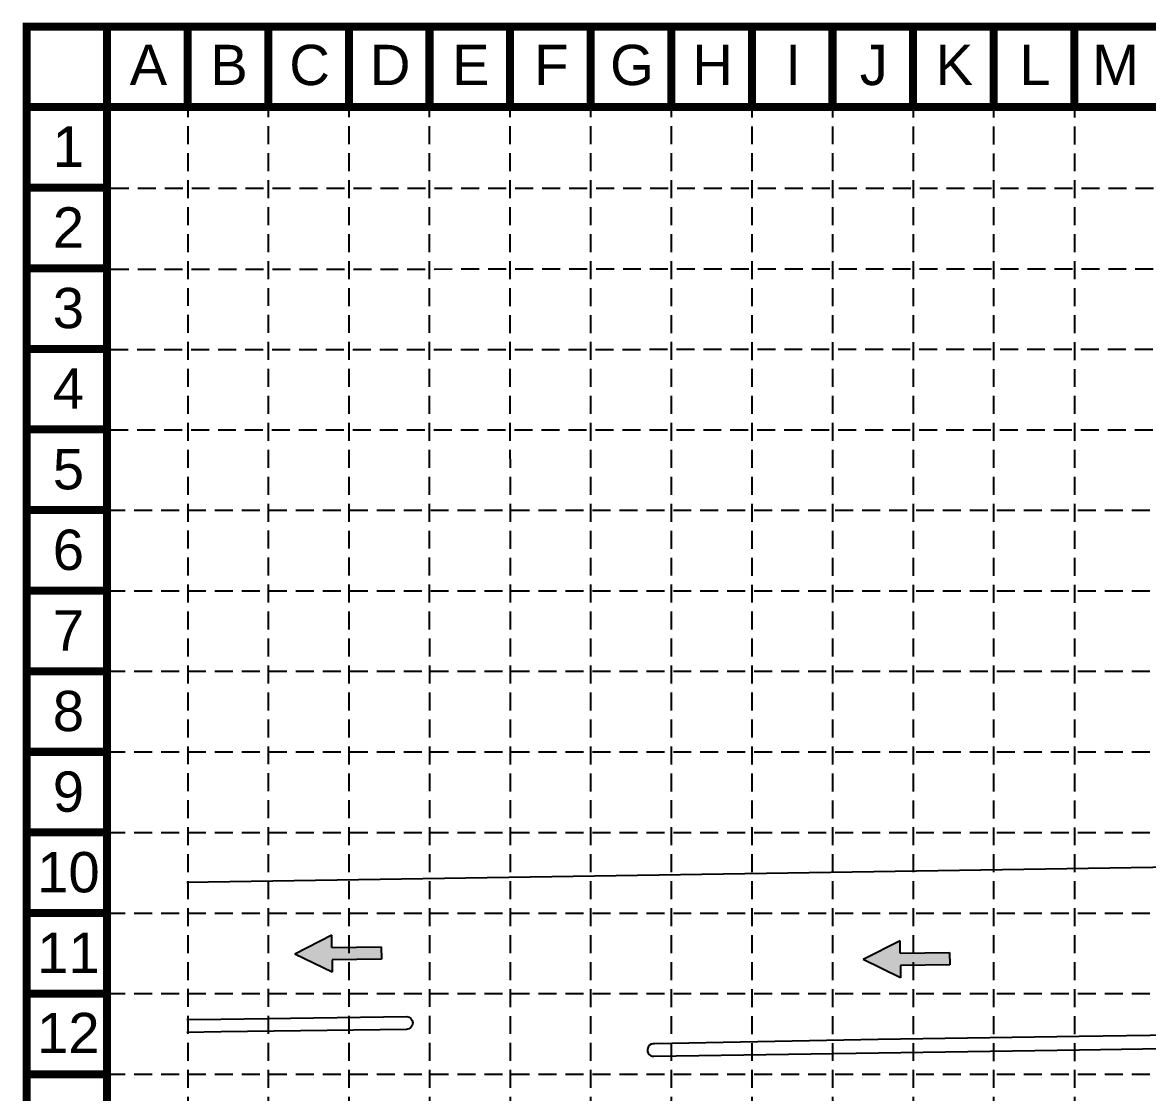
# Model space of a CAD drawing. Extents: x 5513 to 6525, y 3862 to 5479.
# Drawn here: x 5513.3 to 5865.4, y 5144 to 5478.9 of the extents above; entities that cross this region are included whole.
import ezdxf
from ezdxf.enums import TextEntityAlignment as Align

# ---------------------------------------------------------------- set-up
doc = ezdxf.new("R2010")
doc.units = 0
doc.header["$LTSCALE"] = 50
doc.header["$MEASUREMENT"] = 0
doc.linetypes.add('HIDDEN', pattern=[0.375, 0.25, -0.125])
for name, color, linetype in [('BASE', 7, 'Continuous'), ('C-WTRC-FLOW-N', 7, 'Continuous'), ('GRID', 254, 'HIDDEN'), ('v-pave-back-e', 6, 'Continuous'), ('v-prop-adjn', 2, 'Continuous')]:
    doc.layers.add(name, color=color, linetype=linetype)
doc.styles.get("Standard").update_dxf_attribs({"font": 'ARIAL.TTF'})

# ---------------------------------------------------------------- blocks, each defined once
blk = doc.blocks.new('tf')
for p, q in [((0.0358, 0.1557), (-0.0842, 0.0957)), ((0.0358, 0.1157), (0.0358, 0.1557)), ((0.0358, 0.1157), (0.1958, 0.1157)), ((0.1958, 0.1157), (0.1958, 0.0757)), ((0.0358, 0.0357), (-0.0842, 0.0957)), ((0.0358, 0.0757), (0.0358, 0.0357)), ((0.1958, 0.0757), (0.0358, 0.0757))]:
    blk.add_line(p, q)
for points in [[(0.0358, 0.1557), (0.0358, 0.0357), (-0.0842, 0.0957), (0.0358, 0.0357)], [(0.1958, 0.0757), (0.1958, 0.1157), (0.0358, 0.0757), (0.0358, 0.1157)]]:
    blk.add_solid(points)

msp = doc.modelspace()

# ---------------------------------------------------------------- linework, layer by layer
at = {"layer": 'BASE', "color": 9}
msp.add_line((5539.82, 5452.43), (6498.25, 5452.43), dxfattribs=at)
at = {"layer": 'BASE', "const_width": 2.52}
for points in [[(5539.82, 5477.65), (5514.6, 5477.65)], [(5539.82, 5477.65), (5539.82, 5452.43)], [(5565.04, 5477.65), (5565.04, 5452.43)], [(5590.27, 5477.65), (5590.27, 5452.43)], [(5615.49, 5477.65), (5615.49, 5452.43)], [(5640.71, 5477.65), (5640.71, 5452.43)], [(5665.93, 5477.65), (5665.93, 5452.43)], [(5691.15, 5477.65), (5691.15, 5452.43)], [(5716.38, 5477.65), (5716.38, 5452.43)], [(5741.6, 5477.65), (5741.6, 5452.43)], [(5766.82, 5477.65), (5766.82, 5452.43)], [(5792.04, 5477.65), (5792.04, 5452.43)], [(5817.26, 5477.65), (5817.26, 5452.43)], [(5842.48, 5477.65), (5842.48, 5452.43)], [(5539.82, 5452.43), (5514.6, 5452.43)], [(5539.82, 5427.21), (5514.6, 5427.21)], [(5539.82, 5401.99), (5514.6, 5401.99)], [(5539.82, 5376.77), (5514.6, 5376.77)], [(5539.82, 5351.55), (5514.6, 5351.55)], [(5539.82, 5326.32), (5514.6, 5326.32)], [(5539.82, 5301.1), (5514.6, 5301.1)], [(5539.82, 5275.88), (5514.6, 5275.88)], [(5539.82, 5250.66), (5514.6, 5250.66)], [(5539.82, 5225.44), (5514.6, 5225.44)], [(5539.82, 5200.21), (5514.6, 5200.21)], [(5539.82, 5174.99), (5514.6, 5174.99)], [(5539.82, 5149.77), (5514.6, 5149.77)]]:
    msp.add_lwpolyline(points, dxfattribs=at)
for points in [[(6523.47, 3863.46), (6523.47, 5477.65), (5514.6, 5477.65), (5514.6, 3863.46)], [(6498.25, 3888.68), (6498.25, 5452.43), (5539.82, 5452.43), (5539.82, 3888.68)]]:
    msp.add_lwpolyline(points, close=True, dxfattribs=at)
at = {"layer": 'GRID', "color": 253, "linetype": 'HIDDEN', "ltscale": 0.45}
for p, q in [((5565.27, 3989.57), (5565.14, 5451.48)), ((5590.6, 3989.57), (5590.29, 5451.47)), ((5615.75, 3989.56), (5615.52, 5451.41)), ((5641.11, 3989.56), (5640.71, 5451.37)), ((5666.1, 3989.55), (5665.99, 5451.56)), ((5691.16, 3989.55), (5691.24, 5451.52)), ((5716.58, 3989.55), (5716.44, 5451.42)), ((5741.89, 3989.54), (5741.63, 5451.44)), ((5766.91, 3989.54), (5766.91, 5451.43)), ((5792.2, 3989.54), (5792.17, 5451.42)), ((5817.27, 3989.53), (5817.32, 5451.42)), ((5842.5, 3989.53), (5842.65, 5451.39)), ((5540.97, 5427.04), (6497.84, 5427.17)), ((5540.95, 5401.75), (6497.84, 5401.94)), ((5540.81, 5376.6), (6498.25, 5376.77)), ((5540.77, 5351.4), (6498.25, 5351.55)), ((5539.82, 5326.32), (6498.25, 5326.32)), ((5539.82, 5301.1), (6498.25, 5301.1)), ((5539.82, 5275.88), (6498.25, 5275.88)), ((5539.82, 5250.66), (6498.25, 5250.66)), ((5539.82, 5225.44), (6498.25, 5225.44)), ((5539.82, 5200.21), (6498.25, 5200.21)), ((5539.82, 5174.99), (6498.25, 5174.99)), ((5539.82, 5149.77), (6498.25, 5149.77))]:
    msp.add_line(p, q, dxfattribs=at)
at = {"layer": 'v-pave-back-e', "color": 7}
for points in [[(5564.72, 5166.85), (5575.38, 5167.02), (5633.58, 5167.88, -0.919637), (5633.53, 5163.79), (5575.48, 5163.01), (5564.72, 5162.84)], [(5711.11, 5159.29, 1.084707), (5710.93, 5155.37), (5781.2, 5156.46), (5844.11, 5157.38), (5903.19, 5158.37)]]:
    msp.add_lwpolyline(points, format="xyb", dxfattribs=at)
msp.add_lwpolyline([(5903.15, 5162.36), (5844.02, 5161.53), (5781.14, 5160.65), (5711.11, 5159.29)], dxfattribs=at)
at = {"layer": 'v-prop-adjn', "color": 7}
msp.add_line((5564.72, 5209.84), (6078.88, 5217.97), dxfattribs=at)

# ---------------------------------------------------------------- block references
at = {"layer": 'C-WTRC-FLOW-N', "color": 7, "yscale": 96.43973128968605, "zscale": 96.43973128923531}
for p, xscale, rotation in [((5606.84, 5178.25), 96.439731288262, 0.6812316114438881), ((5784.69, 5176.5), 96.43973128826245, 0.6812316114437499)]:
    msp.add_blockref('tf', p, dxfattribs=dict(at, xscale=xscale, rotation=rotation))

# ---------------------------------------------------------------- texts
at = {"layer": 'BASE'}
for s, height, p in [('A', 12.61, (5552.74, 5465.63)), ('B', 12.61, (5577.96, 5465.63)), ('C', 12.61, (5603.18, 5465.63)), ('D', 12.61, (5628.4, 5465.63)), ('E', 12.61, (5653.63, 5465.63)), ('F', 12.61, (5678.85, 5465.63)), ('G', 12.61, (5704.07, 5465.63)), ('H', 12.61, (5729.29, 5465.63)), ('I', 12.61, (5754.51, 5465.63)), ('J', 12.61, (5779.74, 5465.63)), ('K', 12.61, (5804.96, 5465.63)), ('L', 12.61, (5830.18, 5465.63)), ('M', 12.61, (5855.4, 5465.63)), ('1', 12.61, (5527.68, 5440.11)), ('1', 12.61, (5527.71, 5440)), ('2', 12.61, (5527.71, 5414.78)), ('3', 12.61, (5527.71, 5389.55)), ('4', 12.61, (5527.71, 5364.33)), ('5', 12.61, (5527.71, 5339.11)), ('6', 12.61, (5527.71, 5313.89)), ('7', 12.61, (5527.71, 5288.67)), ('8', 12.61, (5527.71, 5263.45)), ('9', 12.61, (5527.71, 5238.22)), ('10', 12.611, (5527.71, 5213)), ('11', 12.611, (5527.71, 5187.78)), ('12', 12.611, (5527.68, 5162.67))]:
    msp.add_text(s, height=height, dxfattribs=at).set_placement(p, align=Align.MIDDLE_CENTER)

doc.saveas('drawing.dxf')
